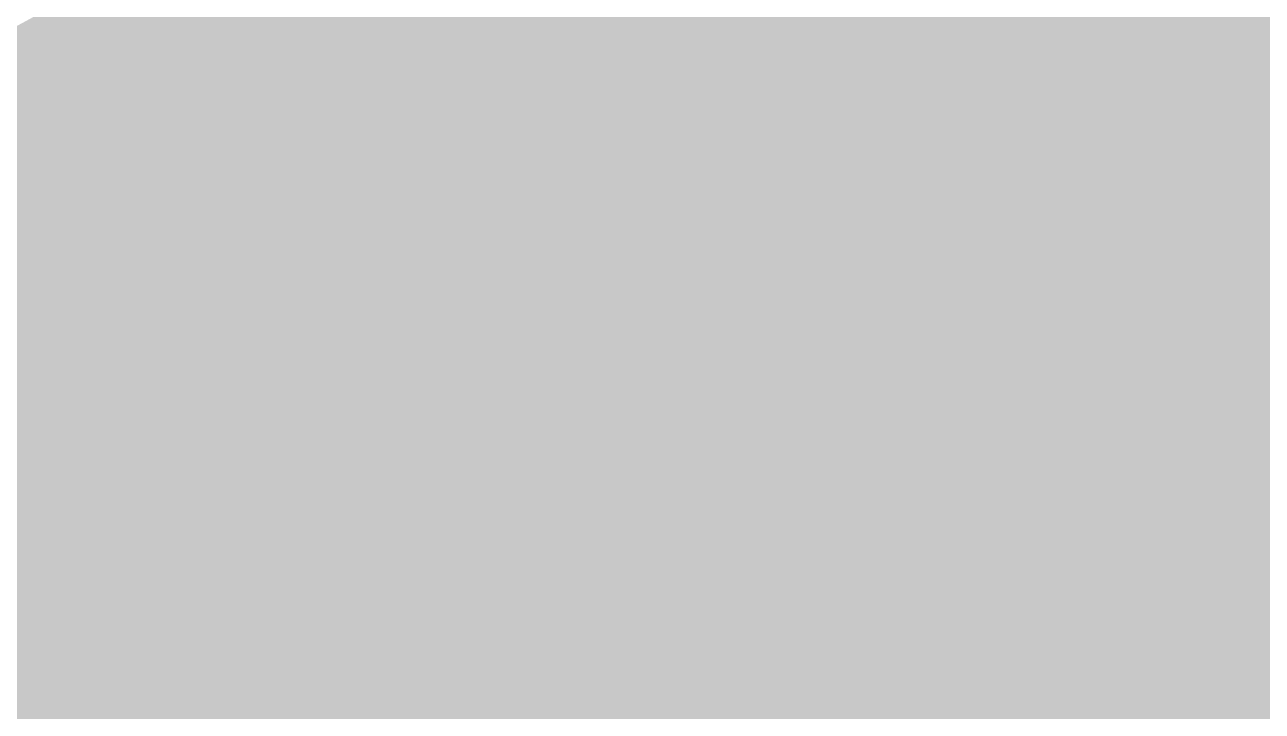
# Model space of a CAD drawing. Header units: inches. Extents: x 27328 to 120839, y -4075 to 4147.
# Drawn here: x 33126.59 to 33150.66, y 1613.26 to 1626.62 of the extents above; entities that cross this region are included whole.
import ezdxf

# ---------------------------------------------------------------- set-up
doc = ezdxf.new("R2010")
doc.units = ezdxf.units.IN
doc.header["$MEASUREMENT"] = 0
doc.layers.add('M-HVAC-DUCT', color=70, linetype='Continuous', lineweight=9)

msp = doc.modelspace()

# ---------------------------------------------------------------- hatches: boundary and pattern name
at = {"layer": 'M-HVAC-DUCT'}
h = msp.add_hatch(color=256, dxfattribs=at)
h.paths.add_polyline_path([(32891.467, 1474.639), (33050.205, 1561.024), (33048.801, 1584.346), (32891.467, 1498.725), (32891.467, 1474.678)], flags=0)
h.paths.add_polyline_path([(33088.533, 1581.882), (33247.271, 1668.267), (33245.868, 1691.589), (33088.533, 1605.969), (33088.533, 1582.359)], flags=0)
h.paths.add_polyline_path([(33285.6, 1689.125), (33444.338, 1775.51), (33442.934, 1798.833), (33285.6, 1713.212), (33285.6, 1690.04)], flags=0)
h.paths.add_polyline_path([(33482.666, 1796.369), (33641.404, 1882.753), (33640, 1906.076), (33482.666, 1820.455), (33482.666, 1797.722)], flags=0)
h.paths.add_polyline_path([(33679.733, 1903.612), (33838.47, 1989.997), (33837.067, 2013.319), (33679.733, 1927.698), (33679.733, 1905.403)], flags=0)
h.paths.add_polyline_path([(33876.799, 2010.855), (33960.245, 2056.266), (33960.078, 2058.589), (33959.583, 2061), (33958.775, 2063.424), (33957.455, 2066.157), (33956.326, 2068.022), (33954.759, 2070.055), (33953.026, 2071.827), (33951.178, 2073.284), (33949.273, 2074.381), (33876.799, 2034.798), (33876.799, 2012.943)], flags=0)
h = msp.add_hatch(color=256, dxfattribs=at)
h.paths.add_polyline_path([(32891.467, 1470.489), (33050.435, 1557.202), (33050.205, 1561.024), (32891.467, 1474.639), (32891.467, 1470.871)], flags=0)
h.paths.add_polyline_path([(33088.533, 1577.732), (33247.513, 1664.248), (33247.271, 1668.267), (33088.533, 1581.882), (33088.533, 1577.892)], flags=0)
h.paths.add_polyline_path([(33285.6, 1684.975), (33444.58, 1771.491), (33444.338, 1775.51), (33285.6, 1689.125), (33285.6, 1685.377)], flags=0)
h.paths.add_polyline_path([(33482.666, 1792.218), (33641.646, 1878.735), (33641.404, 1882.753), (33482.666, 1796.369), (33482.666, 1792.621)], flags=0)
h.paths.add_polyline_path([(33679.733, 1899.461), (33838.712, 1985.978), (33838.47, 1989.997), (33679.733, 1903.612), (33679.733, 1899.864)], flags=0)
h.paths.add_polyline_path([(33876.799, 2006.704), (33959.317, 2051.61), (33959.583, 2052.158), (33960.078, 2054.1), (33960.245, 2056.266), (33876.799, 2010.695), (33876.799, 2007.107)], flags=0)

doc.saveas('drawing.dxf')
